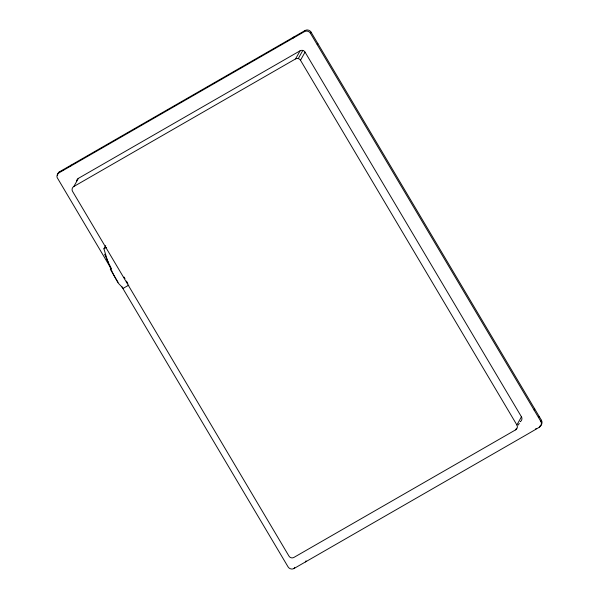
<?xml version="1.0" encoding="UTF-8"?>
<svg xmlns="http://www.w3.org/2000/svg" width="599" height="599" viewBox="0 0 599 599"><rect width="100%" height="100%" fill="white"/><g stroke="black" fill="none" stroke-linecap="round" stroke-linejoin="round"><path stroke-width="0.9" d="M111.159 268.726L57.182 177.603A4.088 4.021 29.2 0 1 58.283 173.336L59.323 171.898L305.018 30.534A4.418 4.35 29.2 0 1 311.053 32.136L541.421 420.221A4.418 4.35 29.2 0 1 539.879 426.181L539.265 427.289L527.959 433.901L294.087 568.466A4.418 4.35 29.2 0 1 288.059 566.864L121.649 286.397M59.256 172.692L59.878 171.584L58.904 172.227A4.088 4.021 29.2 0 0 57.586 175.35M63.037 170.513L63.659 169.405M70.607 166.163L71.229 165.047M516.533 428.225L515.619 429.857L293.914 557.422A3.624 3.572 29.2 0 1 288.965 556.104L72.576 191.395A3.624 3.572 29.2 0 1 73.834 186.499L78.387 178.36L300.099 50.788A3.624 3.572 29.2 0 1 305.048 52.113L521.437 416.814A3.624 3.572 29.2 0 1 520.92 421.142M128.807 285.102L123.214 288.321L118.415 283.32L116.73 280.489A126.367 124.45 29.2 0 1 112.29 272.081L107.423 260.468L103.927 248.795L105.716 245.59M111.092 267.783L110.291 269.228L118.048 282.309M293.128 38.126L293.75 37.018M58.702 173.006L304.404 31.642L305.018 30.534M73.834 186.499L295.547 58.934L300.099 50.788M539.265 427.289A4.418 4.35 29.2 0 0 540.8 421.337L310.432 33.245L311.053 32.136M298.28 58.582L302.832 50.436M515.619 429.857A3.624 3.572 29.2 0 0 516.885 424.961L300.496 60.259L305.048 52.113M317.238 44.551L317.859 43.435M294.087 568.466L294.708 567.358M305.438 561.937L306.059 560.829M516.885 424.961L521.437 416.814M518.352 424.968L519.266 423.336M534.113 410.068L534.735 408.952M538.576 417.578L539.19 416.47M535.491 429.498L536.112 428.382M540.8 421.337L541.421 420.221M103.927 248.795L106.412 247.365M124.045 277.075L124.996 278.677M126.426 281.088L127.857 283.499M104.6 254.208L108.816 263.35M109.58 265.013L110.351 266.675M295.547 58.934A3.624 3.572 29.2 0 1 300.496 60.259M520.568 421.449A3.624 3.572 29.2 0 1 520.179 421.711M76.642 180.988A3.624 3.572 29.2 0 1 78.387 178.36M304.404 31.642A4.418 4.35 29.2 0 1 310.432 33.245"/></g></svg>
